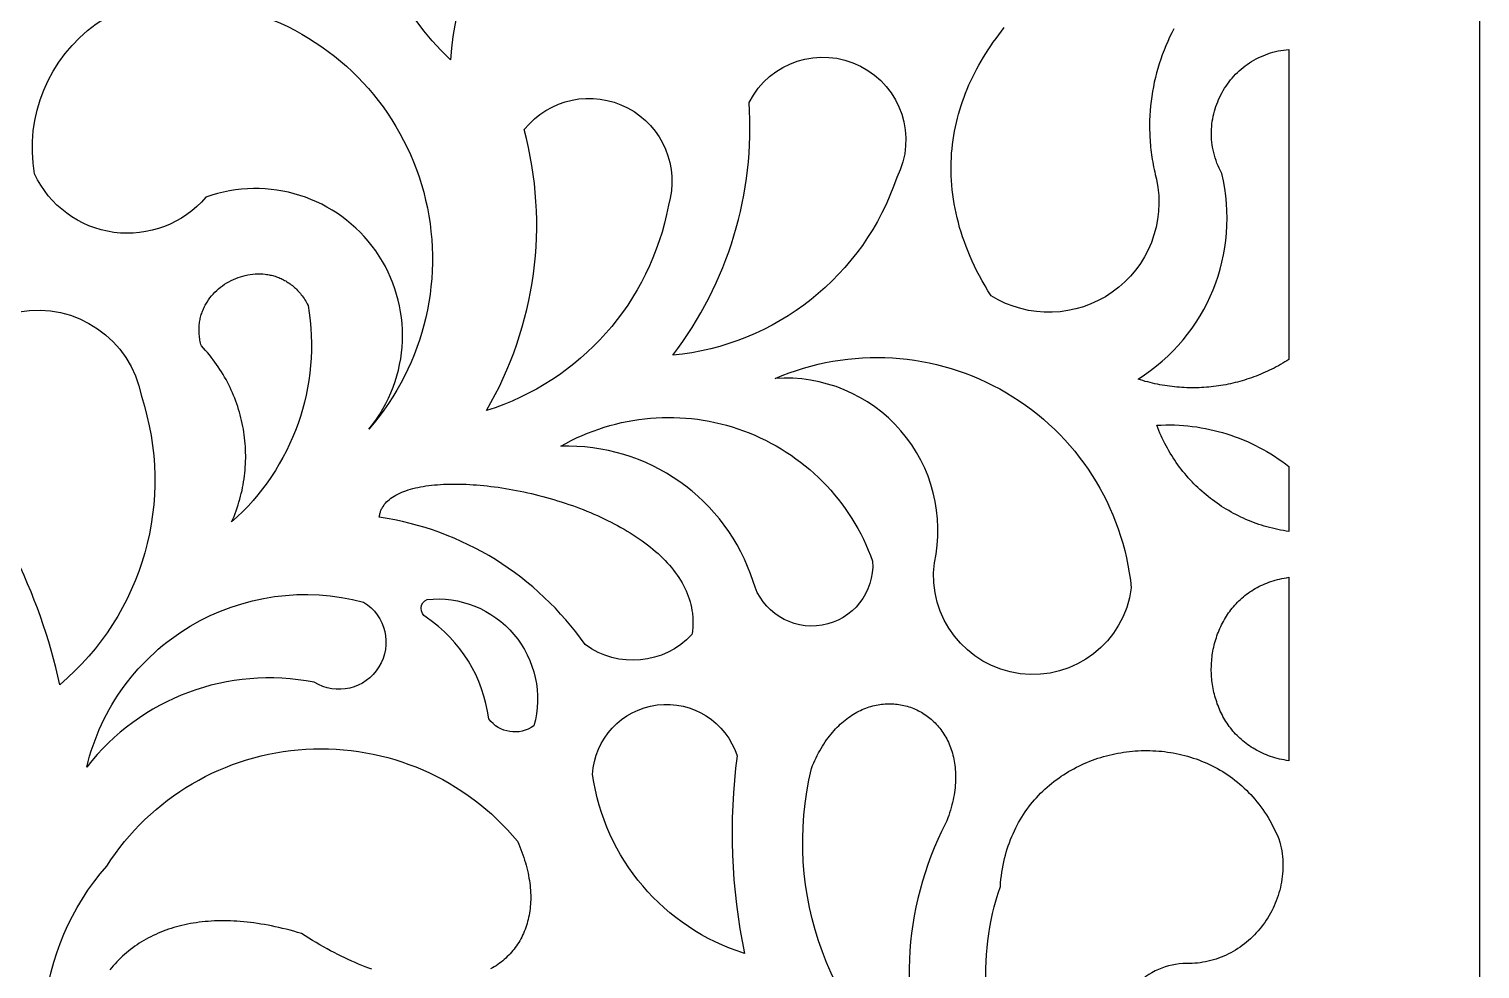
# Model space of a CAD drawing. Extents: x -400 to 400, y -1000 to 1000.
# Drawn here: x 20.2 to 400, y -586.6 to -340.4 of the extents above; entities that cross this region are included whole.
import ezdxf

# ---------------------------------------------------------------- set-up
doc = ezdxf.new("R2010")
doc.units = 0
doc.layers.add('LAYER_1', color=18, linetype='CONTINUOUS')

msp = doc.modelspace()

# ---------------------------------------------------------------- linework, layer by layer
at = {"layer": 'LAYER_1'}
for points in [[(-400, -1000), (400, -1000), (400, 1000), (-400, 1000)], [(315.37, -444.17), (316.55, -444.12), (317.72, -444.09), (318.89, -444.09), (320.06, -444.11), (321.22, -444.16), (322.38, -444.24), (323.54, -444.34), (324.69, -444.47), (325.84, -444.63), (326.98, -444.81), (328.12, -445.02), (329.25, -445.25), (330.38, -445.51), (331.5, -445.79), (332.61, -446.1), (333.71, -446.43), (334.81, -446.79), (335.9, -447.17), (336.97, -447.58), (338.04, -448.01), (339.1, -448.46), (340.15, -448.94), (341.19, -449.44), (342.22, -449.97), (343.24, -450.52), (344.24, -451.09), (345.23, -451.69), (346.21, -452.31), (347.18, -452.95), (348.13, -453.61), (349.07, -454.3), (350, -455.01), (349.99, -472.01), (349.26, -471.9), (348.53, -471.78), (347.8, -471.64), (347.07, -471.5), (346.35, -471.34), (345.64, -471.17), (344.92, -470.98), (344.22, -470.79), (343.51, -470.58), (342.81, -470.37), (342.12, -470.14), (341.43, -469.9), (340.75, -469.65), (340.07, -469.39), (339.39, -469.11), (338.73, -468.83), (338.06, -468.53), (337.41, -468.23), (336.76, -467.91), (336.11, -467.58), (335.47, -467.25), (334.84, -466.9), (334.21, -466.54), (333.59, -466.17), (332.98, -465.79), (332.37, -465.41), (331.77, -465.01), (331.17, -464.6), (330.59, -464.18), (330.01, -463.75), (329.43, -463.32), (328.87, -462.87), (328.31, -462.41), (327.76, -461.95), (327.22, -461.48), (326.68, -460.99), (326.15, -460.5), (325.64, -460), (325.13, -459.49), (324.62, -458.97), (324.13, -458.44), (323.64, -457.91), (323.17, -457.36), (322.7, -456.81), (322.24, -456.25), (321.79, -455.68), (321.35, -455.11), (320.92, -454.52), (320.49, -453.93), (320.08, -453.33), (319.68, -452.72), (319.29, -452.11), (318.9, -451.48), (318.53, -450.85), (318.17, -450.22), (317.81, -449.57), (317.47, -448.92), (317.14, -448.26), (316.82, -447.6), (316.51, -446.93), (316.21, -446.25), (315.92, -445.56), (315.64, -444.87)], [(349.99, -532.04), (349.36, -531.94), (348.73, -531.83), (348.12, -531.71), (347.51, -531.58), (346.92, -531.43), (346.33, -531.27), (345.76, -531.1), (345.2, -530.91), (344.64, -530.72), (344.1, -530.51), (343.57, -530.29), (343.04, -530.06), (342.53, -529.82), (342.02, -529.56), (341.53, -529.3), (341.05, -529.03), (340.58, -528.75), (340.11, -528.45), (339.66, -528.15), (339.22, -527.84), (338.78, -527.52), (338.36, -527.19), (337.95, -526.85), (337.55, -526.5), (337.16, -526.15), (336.77, -525.78), (336.4, -525.41), (336.04, -525.03), (335.69, -524.64), (335.34, -524.25), (335.01, -523.84), (334.69, -523.44), (334.38, -523.02), (334.08, -522.6), (333.79, -522.17), (333.5, -521.74), (333.23, -521.29), (332.97, -520.85), (332.72, -520.4), (332.48, -519.94), (332.25, -519.48), (332.02, -519.01), (331.81, -518.54), (331.61, -518.07), (331.42, -517.59), (331.24, -517.1), (331.07, -516.61), (330.9, -516.12), (330.75, -515.63), (330.61, -515.13), (330.48, -514.63), (330.36, -514.13), (330.24, -513.62), (330.14, -513.11), (330.05, -512.6), (329.97, -512.09), (329.9, -511.58), (329.84, -511.06), (329.78, -510.55), (329.74, -510.03), (329.71, -509.51), (329.69, -508.99), (329.67, -508.47), (329.67, -507.96), (329.68, -507.44), (329.7, -506.92), (329.72, -506.4), (329.76, -505.88), (329.81, -505.36), (329.87, -504.85), (329.93, -504.33), (330.01, -503.82), (330.1, -503.31), (330.19, -502.8), (330.3, -502.29), (330.42, -501.79), (330.54, -501.29), (330.68, -500.79), (330.82, -500.29), (330.98, -499.8), (331.15, -499.31), (331.32, -498.82), (331.51, -498.34), (331.7, -497.86), (331.91, -497.38), (332.12, -496.91), (332.35, -496.45), (332.58, -495.99), (332.83, -495.53), (333.08, -495.08), (333.35, -494.64), (333.62, -494.2), (333.9, -493.77), (334.2, -493.34), (334.5, -492.92), (334.81, -492.51), (335.14, -492.1), (335.47, -491.7), (335.81, -491.31), (336.16, -490.92), (336.53, -490.54), (336.9, -490.17), (337.28, -489.81), (337.67, -489.46), (338.07, -489.11), (338.48, -488.78), (338.91, -488.45), (339.34, -488.13), (339.78, -487.82), (340.23, -487.52), (340.69, -487.23), (341.16, -486.95), (341.64, -486.68), (342.13, -486.42), (342.62, -486.17), (343.13, -485.94), (343.65, -485.71), (344.18, -485.49), (344.72, -485.29), (345.27, -485.1), (345.82, -484.91), (346.39, -484.75), (346.97, -484.59), (347.55, -484.44), (348.15, -484.31), (348.75, -484.19), (349.37, -484.09), (350, -484)]]:
    msp.add_lwpolyline(points, close=True, dxfattribs=at)
for points in [[(147.87, -303.98, 0.149515), (130.45, -348.47, -0.356061), (118.53, -250.76)], [(319.88, -340.36), (319.31, -341.46), (318.76, -342.58), (318.24, -343.71), (317.75, -344.85), (317.28, -346), (316.84, -347.16), (316.42, -348.34), (316.03, -349.52), (315.67, -350.72), (315.33, -351.92), (315.02, -353.13), (314.74, -354.35), (314.49, -355.58), (314.27, -356.81), (314.07, -358.05), (313.9, -359.3), (313.76, -360.56), (313.65, -361.82), (313.57, -363.08), (313.52, -364.35), (313.51, -364.99), (313.5, -365.62), (313.5, -366.26), (313.51, -366.9), (313.53, -367.54), (313.55, -368.18), (313.58, -368.82), (313.62, -369.46), (313.67, -370.11), (313.72, -370.75), (313.78, -371.39), (313.85, -372.04), (313.93, -372.68), (314.02, -373.33), (314.11, -373.97), (314.21, -374.61), (314.32, -375.26), (314.44, -375.9), (314.56, -376.55), (314.69, -377.19), (314.84, -377.84), (314.98, -378.48), (315.14, -379.13), (315.31, -379.77, -0.661318), (271.99, -410.28), (271.19, -408.98), (270.42, -407.68), (269.69, -406.38), (268.99, -405.09), (268.32, -403.8), (267.69, -402.52), (267.09, -401.24), (266.52, -399.96), (265.99, -398.68), (265.48, -397.41), (265.01, -396.15), (264.57, -394.88), (264.16, -393.63), (263.78, -392.37), (263.44, -391.12), (263.12, -389.88), (262.83, -388.64), (262.57, -387.4), (262.35, -386.17), (262.15, -384.94), (261.98, -383.72), (261.83, -382.5), (261.72, -381.29), (261.63, -380.09), (261.58, -378.89), (261.54, -377.69), (261.54, -376.5), (261.56, -375.32), (261.61, -374.14), (261.69, -372.96), (261.79, -371.8), (261.92, -370.64), (262.07, -369.48), (262.25, -368.33), (262.45, -367.19), (262.68, -366.05), (262.93, -364.93), (263.2, -363.8), (263.5, -362.69), (263.83, -361.58), (264.17, -360.48), (264.54, -359.38), (264.93, -358.29), (265.34, -357.21), (265.78, -356.14), (266.23, -355.07), (266.71, -354.01), (267.21, -352.96), (267.73, -351.92), (268.27, -350.88), (268.83, -349.86), (269.41, -348.84), (270.01, -347.82), (270.63, -346.82), (271.27, -345.83), (271.93, -344.84), (272.6, -343.86), (273.3, -342.89), (274.01, -341.93), (274.74, -340.98), (275.48, -340.04)], [(32.88, -637.77, -0.321273), (40.51, -559.6, -0.50889), (148.04, -553.12), (148.35, -553.83), (148.65, -554.54), (148.93, -555.25), (149.19, -555.95), (149.45, -556.65), (149.68, -557.35), (149.9, -558.04), (150.11, -558.73), (150.3, -559.41), (150.48, -560.09), (150.64, -560.76), (150.79, -561.43), (150.92, -562.09), (151.04, -562.75), (151.15, -563.4), (151.24, -564.05), (151.31, -564.69), (151.38, -565.33), (151.42, -565.96), (151.46, -566.58), (151.48, -567.2), (151.49, -567.82), (151.48, -568.42), (151.46, -569.03), (151.43, -569.62), (151.38, -570.21), (151.32, -570.79), (151.25, -571.37), (151.16, -571.94), (151.06, -572.5), (150.95, -573.06), (150.82, -573.61), (150.68, -574.15), (150.53, -574.68), (150.37, -575.21), (150.19, -575.73), (150, -576.24), (149.8, -576.75), (149.59, -577.24), (149.37, -577.73), (149.13, -578.21), (148.88, -578.69), (148.62, -579.15), (148.34, -579.61), (148.06, -580.06), (147.76, -580.5), (147.45, -580.93), (147.13, -581.35), (146.8, -581.76), (146.46, -582.17), (146.1, -582.56), (145.74, -582.95), (145.36, -583.33), (144.97, -583.69), (144.58, -584.05), (144.17, -584.4), (143.75, -584.74), (143.32, -585.07), (142.87, -585.39), (142.42, -585.7), (141.96, -586), (141.49, -586.29), (141, -586.56)], [(324.48, -655.06, -0.446644), (274.44, -564.98), (274.51, -564.02), (274.6, -563.07), (274.71, -562.13), (274.83, -561.21), (274.98, -560.3), (275.15, -559.41), (275.33, -558.52), (275.53, -557.65), (275.75, -556.79), (275.98, -555.94), (276.24, -555.11), (276.51, -554.28), (276.79, -553.48), (277.1, -552.68), (277.41, -551.9), (277.75, -551.13), (278.1, -550.37), (278.46, -549.62), (278.84, -548.89), (279.23, -548.17), (279.64, -547.46), (280.06, -546.77), (280.5, -546.09), (280.94, -545.42), (281.41, -544.77), (281.88, -544.13), (282.37, -543.5), (282.87, -542.89), (283.38, -542.28), (283.9, -541.7), (284.44, -541.12), (284.98, -540.56), (285.54, -540.01), (286.11, -539.48), (286.68, -538.95), (287.27, -538.45), (287.87, -537.95), (288.48, -537.47), (289.09, -537), (289.72, -536.55), (290.35, -536.11), (291, -535.68), (291.65, -535.27), (292.31, -534.87), (292.97, -534.48), (293.65, -534.11), (294.33, -533.75), (295.01, -533.41), (295.71, -533.08), (296.41, -532.76), (297.11, -532.46), (297.83, -532.17), (298.54, -531.89), (299.27, -531.63), (299.99, -531.38), (300.73, -531.15), (301.46, -530.93), (302.2, -530.73), (302.95, -530.54), (303.69, -530.36), (304.45, -530.2), (305.2, -530.05), (305.96, -529.92), (306.71, -529.8), (307.48, -529.69), (308.24, -529.6), (309, -529.53), (309.77, -529.46), (310.53, -529.42), (311.3, -529.38), (312.07, -529.36), (312.84, -529.36), (313.61, -529.37), (314.37, -529.4), (315.14, -529.44), (315.91, -529.49), (316.67, -529.56), (317.43, -529.65), (318.2, -529.74), (318.96, -529.86), (319.71, -529.99), (320.47, -530.13), (321.22, -530.29), (321.97, -530.46), (322.71, -530.65), (323.46, -530.85), (324.19, -531.07), (324.93, -531.31), (325.66, -531.55), (326.38, -531.82), (327.1, -532.1), (327.81, -532.39), (328.52, -532.7), (329.22, -533.02), (329.92, -533.36), (330.61, -533.72), (331.29, -534.09), (331.97, -534.47), (332.64, -534.88), (333.3, -535.29), (333.95, -535.72), (334.6, -536.17), (335.23, -536.63), (335.86, -537.11), (336.48, -537.61), (337.09, -538.12), (337.69, -538.64), (338.28, -539.18), (338.87, -539.74), (339.44, -540.31), (340, -540.9), (340.55, -541.51), (341.08, -542.13), (341.61, -542.76), (342.13, -543.41), (342.63, -544.08), (343.12, -544.77), (343.6, -545.47), (344.07, -546.18), (344.52, -546.91), (344.96, -547.66), (345.38, -548.43), (345.8, -549.21), (346.19, -550), (346.58, -550.82), (346.95, -551.64), (347.3, -552.49), (347.64, -553.35), (347.82, -554.11), (347.97, -554.87), (348.1, -555.63), (348.21, -556.39), (348.29, -557.14), (348.35, -557.9), (348.39, -558.65), (348.4, -559.39), (348.4, -560.14), (348.37, -560.88), (348.31, -561.62), (348.24, -562.35), (348.15, -563.08), (348.03, -563.8), (347.9, -564.52), (347.74, -565.23), (347.57, -565.93), (347.38, -566.63), (347.16, -567.32), (346.93, -568), (346.68, -568.68), (346.42, -569.35), (346.13, -570.01), (345.83, -570.66), (345.51, -571.3), (345.17, -571.93), (344.82, -572.55), (344.45, -573.16), (344.06, -573.76), (343.66, -574.35), (343.25, -574.93), (342.82, -575.49), (342.37, -576.05), (341.91, -576.59), (341.44, -577.12), (340.95, -577.63), (340.45, -578.13), (339.94, -578.62), (339.42, -579.09), (338.88, -579.55), (338.33, -579.99), (337.77, -580.42), (337.2, -580.83), (336.61, -581.22), (336.02, -581.6), (335.42, -581.96), (334.8, -582.3), (334.18, -582.63), (333.54, -582.93), (332.9, -583.22), (332.25, -583.49), (331.59, -583.74), (330.92, -583.97), (330.25, -584.18), (329.57, -584.37), (328.88, -584.54), (328.18, -584.69), (327.48, -584.81), (326.77, -584.92), (326.05, -585), (325.33, -585.06), (324.61, -585.1), (323.88, -585.11), (323.14, -585.1, 0.205596), (309.7, -591.03)]]:
    msp.add_lwpolyline(points, format="xyb", dxfattribs=at)
for points in [[(21.6, -378.36, -0.627757), (80.17, -336.57, -0.530685), (109.15, -445.16, 0.761816), (66.45, -384.46, -0.546322)], [(208.67, -359.65, -1), (247.34, -379.31, -0.295485), (188.68, -425.86, 0.18204)], [(350, -426.92), (349.45, -427.27), (348.9, -427.61), (348.35, -427.94), (347.79, -428.27), (347.22, -428.58), (346.66, -428.89), (346.09, -429.19), (345.51, -429.48), (344.94, -429.77), (344.36, -430.04), (343.77, -430.31), (343.19, -430.57), (342.6, -430.82), (342, -431.06), (341.41, -431.3), (340.81, -431.52), (340.21, -431.74), (339.6, -431.95), (338.99, -432.15), (338.38, -432.34), (337.77, -432.52), (337.16, -432.7), (336.54, -432.86), (335.92, -433.02), (335.3, -433.17), (334.68, -433.31), (334.05, -433.44), (333.43, -433.56), (332.8, -433.68), (332.17, -433.78), (331.54, -433.88), (330.91, -433.97), (330.27, -434.05), (329.64, -434.12), (329, -434.18), (328.37, -434.24), (327.73, -434.28), (327.09, -434.32), (326.45, -434.35), (325.81, -434.36), (325.17, -434.37), (324.53, -434.37), (323.89, -434.37), (323.24, -434.35), (322.6, -434.32), (321.96, -434.29), (321.32, -434.24), (320.68, -434.19), (320.03, -434.13), (319.39, -434.06), (318.75, -433.98), (318.11, -433.89), (317.47, -433.79), (316.83, -433.68), (316.19, -433.57), (315.55, -433.44), (314.92, -433.31), (314.28, -433.16), (313.64, -433.01), (313.01, -432.85), (312.38, -432.68), (311.75, -432.5), (311.12, -432.31), (310.49, -432.11, 0.322204), (332.41, -378.25), (332.06, -377.58), (331.73, -376.9), (331.43, -376.22), (331.15, -375.54), (330.9, -374.85), (330.67, -374.16), (330.47, -373.47), (330.29, -372.78), (330.13, -372.09), (330, -371.4), (329.89, -370.72), (329.81, -370.03), (329.74, -369.34), (329.7, -368.65), (329.68, -367.97), (329.69, -367.29), (329.71, -366.61), (329.76, -365.93), (329.82, -365.26), (329.91, -364.59), (330.02, -363.93), (330.15, -363.27), (330.3, -362.62), (330.46, -361.97), (330.65, -361.33), (330.86, -360.7), (331.08, -360.07), (331.33, -359.45), (331.59, -358.84), (331.87, -358.24), (332.16, -357.64), (332.48, -357.06), (332.81, -356.48), (333.16, -355.92), (333.52, -355.36), (333.9, -354.82), (334.3, -354.29), (334.71, -353.77), (335.14, -353.26), (335.58, -352.76), (336.04, -352.28), (336.51, -351.81), (337, -351.36), (337.5, -350.92), (338.01, -350.49), (338.54, -350.08), (339.08, -349.69), (339.63, -349.31), (340.2, -348.95), (340.78, -348.6), (341.37, -348.27), (341.97, -347.96), (342.58, -347.67), (343.2, -347.4), (343.84, -347.14), (344.48, -346.91), (345.14, -346.69), (345.81, -346.5), (346.48, -346.33), (347.17, -346.17), (347.86, -346.04), (348.56, -345.93), (349.27, -345.85), (349.99, -345.78)], [(149.79, -366.76, -0.826549), (187.54, -386.59, -0.277643), (139.88, -440.35, 0.200079)], [(65.27, -423.41), (65.16, -423.02), (65.07, -422.64), (64.98, -422.26), (64.91, -421.88), (64.84, -421.51), (64.79, -421.13), (64.74, -420.76), (64.71, -420.39), (64.68, -420.03), (64.67, -419.66), (64.66, -419.3), (64.66, -418.94), (64.67, -418.59), (64.69, -418.24), (64.72, -417.89), (64.76, -417.54), (64.81, -417.2), (64.86, -416.86), (64.93, -416.52), (65, -416.19), (65.08, -415.86), (65.16, -415.54), (65.26, -415.21), (65.36, -414.89), (65.47, -414.58), (65.59, -414.27), (65.71, -413.96), (65.84, -413.66), (65.98, -413.35), (66.13, -413.06), (66.28, -412.77), (66.44, -412.48), (66.61, -412.19), (66.78, -411.91), (67.14, -411.36), (67.53, -410.83), (67.94, -410.32), (68.37, -409.83), (68.82, -409.35), (69.29, -408.89), (69.78, -408.46), (70.29, -408.04), (70.82, -407.65), (71.36, -407.27), (71.91, -406.92), (72.48, -406.59), (73.07, -406.28), (73.66, -406), (74.27, -405.74), (74.88, -405.5), (75.51, -405.29), (76.14, -405.1), (76.78, -404.94), (77.42, -404.8), (78.07, -404.69), (78.72, -404.61), (79.37, -404.56), (80.03, -404.53), (80.69, -404.53), (81.34, -404.57), (82, -404.63), (82.33, -404.67), (82.65, -404.72), (82.98, -404.77), (83.3, -404.84), (83.62, -404.91), (83.94, -404.99), (84.26, -405.08), (84.58, -405.17), (84.9, -405.28), (85.21, -405.39), (85.53, -405.51), (85.84, -405.64), (86.15, -405.77), (86.45, -405.92), (86.76, -406.07), (87.06, -406.23), (87.36, -406.4), (87.66, -406.58), (87.95, -406.77), (88.24, -406.96), (88.53, -407.17), (88.81, -407.38), (89.09, -407.6), (89.37, -407.83), (89.64, -408.07), (89.91, -408.32), (90.18, -408.58), (90.44, -408.85), (90.7, -409.12), (90.95, -409.41), (91.2, -409.7), (91.44, -410), (91.68, -410.32), (91.91, -410.64), (92.14, -410.97), (92.37, -411.32), (92.59, -411.67), (92.8, -412.03), (93.01, -412.4), (93.21, -412.78, -0.26022), (73.19, -469.5), (73.51, -468.77), (73.82, -468.03), (74.11, -467.29), (74.39, -466.55), (74.65, -465.8), (74.89, -465.06), (75.12, -464.3), (75.34, -463.55), (75.54, -462.79), (75.73, -462.04), (75.91, -461.28), (76.07, -460.51), (76.21, -459.75), (76.34, -458.99), (76.46, -458.22), (76.56, -457.45), (76.64, -456.69), (76.72, -455.92), (76.78, -455.15), (76.82, -454.38), (76.85, -453.61), (76.87, -452.84), (76.87, -452.08), (76.86, -451.31), (76.83, -450.54), (76.79, -449.78), (76.74, -449.01), (76.67, -448.25), (76.59, -447.49), (76.49, -446.73), (76.38, -445.97), (76.26, -445.22), (76.12, -444.47), (75.97, -443.72), (75.81, -442.97), (75.63, -442.22), (75.44, -441.48), (75.24, -440.75), (75.02, -440.01), (74.79, -439.28), (74.54, -438.55), (74.28, -437.83), (74.01, -437.12), (73.72, -436.4), (73.43, -435.69), (73.11, -434.99), (72.79, -434.29), (72.45, -433.6), (72.1, -432.91), (71.73, -432.23), (71.36, -431.56), (70.97, -430.89), (70.56, -430.22), (70.14, -429.57), (69.71, -428.92), (69.27, -428.28), (68.82, -427.64), (68.35, -427.01), (67.87, -426.39), (67.37, -425.78), (66.87, -425.17), (66.35, -424.58), (65.81, -423.99)], [(-4.62, -446.59, -1), (49.56, -436.59, -0.305881), (28.21, -512.12, 0.125623)], [(215.46, -431.95, -0.508287), (308.7, -486.76, -1), (257.17, -480.21, 0.501352)], [(159.35, -449.69, -0.468283), (241, -479.79, -0.9), (209.73, -485.13, 0.335642)], [(111.84, -468.25), (111.87, -468.02), (111.91, -467.79), (111.95, -467.57), (112, -467.35), (112.06, -467.13), (112.13, -466.92), (112.2, -466.71), (112.28, -466.5), (112.37, -466.3), (112.46, -466.1), (112.56, -465.9), (112.67, -465.7), (112.91, -465.33), (113.17, -464.96), (113.46, -464.6), (113.78, -464.26), (114.12, -463.93), (114.49, -463.62), (114.88, -463.31), (115.3, -463.02), (115.74, -462.74), (116.2, -462.47), (116.68, -462.21), (117.19, -461.97), (117.72, -461.74), (118.26, -461.52), (118.83, -461.31), (119.42, -461.12), (120.03, -460.93), (120.66, -460.76), (121.3, -460.6), (121.97, -460.45), (122.65, -460.31), (123.35, -460.19), (124.06, -460.08), (124.79, -459.97), (125.54, -459.88), (126.3, -459.81), (127.07, -459.74), (127.86, -459.68), (128.67, -459.64), (129.48, -459.6), (130.31, -459.58), (131.15, -459.57), (132.01, -459.57), (132.87, -459.58), (133.74, -459.61), (134.63, -459.64), (135.52, -459.68), (136.42, -459.74), (137.33, -459.81), (138.25, -459.88), (139.18, -459.97), (140.11, -460.07), (141.05, -460.18), (142, -460.3), (142.95, -460.43), (143.91, -460.57), (144.87, -460.73), (145.84, -460.89), (146.8, -461.06), (147.78, -461.25), (148.75, -461.44), (149.73, -461.64), (150.71, -461.86), (151.69, -462.08), (152.67, -462.32), (153.65, -462.56), (154.63, -462.82), (155.61, -463.09), (156.58, -463.36), (157.56, -463.65), (158.53, -463.94), (159.5, -464.25), (160.47, -464.56), (161.43, -464.89), (162.39, -465.22), (163.35, -465.57), (164.3, -465.92), (165.24, -466.28), (166.18, -466.66), (167.11, -467.04), (168.03, -467.43), (168.94, -467.83), (169.85, -468.25), (170.75, -468.67), (171.63, -469.1), (172.51, -469.54), (173.38, -469.98), (174.24, -470.44), (175.08, -470.91), (175.92, -471.38), (176.74, -471.87), (177.55, -472.36), (178.34, -472.87), (179.13, -473.38), (179.89, -473.9), (180.65, -474.43), (181.38, -474.97), (182.1, -475.51), (182.81, -476.07), (183.5, -476.63), (184.17, -477.2), (184.82, -477.79), (185.46, -478.38), (186.08, -478.97), (186.67, -479.58), (187.25, -480.2), (187.81, -480.82), (188.35, -481.45), (188.86, -482.09), (189.35, -482.74), (189.83, -483.4), (190.27, -484.06), (190.7, -484.73), (191.1, -485.42), (191.48, -486.1), (191.83, -486.8), (192.16, -487.5), (192.46, -488.22), (192.74, -488.94), (192.99, -489.67), (193.21, -490.4), (193.4, -491.14), (193.57, -491.9), (193.71, -492.65), (193.76, -493.04), (193.81, -493.42), (193.86, -493.81), (193.89, -494.19), (193.92, -494.58), (193.94, -494.97), (193.95, -495.37), (193.96, -495.76), (193.96, -496.16), (193.95, -496.56), (193.93, -496.96), (193.9, -497.36), (193.87, -497.77), (193.82, -498.17), (193.77, -498.58), (193.71, -498.99, -0.37984), (165.72, -501.63, 0.206923)], [(35.26, -533.69, -0.422326), (107.73, -490.5, -1), (94.8, -511.49, 0.283705)], [(124.38, -489.8, -0.52872), (152.32, -522.87, -0.413363), (140.49, -521.04, 0.216127), (124.14, -494.44, -0.631602)], [(167.69, -535.62, -0.832651), (205.52, -530.74, 0.08465), (207.48, -582.48, -0.289471)], [(224.99, -534.02), (225.28, -533.31), (225.58, -532.61), (225.88, -531.94), (226.2, -531.28), (226.52, -530.63), (226.85, -530), (227.18, -529.39), (227.52, -528.8), (227.87, -528.22), (228.23, -527.65), (228.59, -527.1), (228.96, -526.57), (229.34, -526.05), (229.72, -525.55), (230.11, -525.07), (230.5, -524.59), (230.9, -524.14), (231.3, -523.7), (231.71, -523.27), (232.12, -522.86), (232.53, -522.47), (232.95, -522.09), (233.38, -521.72), (233.81, -521.37), (234.24, -521.03), (234.68, -520.71), (235.11, -520.4), (235.56, -520.11), (236, -519.83), (236.45, -519.56), (236.9, -519.31), (237.35, -519.08), (237.8, -518.85), (238.26, -518.64), (238.72, -518.45), (239.18, -518.27), (239.64, -518.1), (240.1, -517.94), (240.56, -517.8), (241.02, -517.67), (241.48, -517.56), (241.95, -517.45), (242.41, -517.37), (242.87, -517.29), (243.33, -517.23), (243.8, -517.18), (244.26, -517.14), (244.72, -517.11), (245.18, -517.1), (245.63, -517.1), (246.09, -517.11), (246.54, -517.14), (246.99, -517.17), (247.44, -517.22), (247.89, -517.28), (248.33, -517.36), (248.77, -517.44), (249.21, -517.54), (249.65, -517.64), (250.08, -517.76), (250.51, -517.89), (250.93, -518.04), (251.35, -518.19), (251.76, -518.36), (252.18, -518.53), (252.58, -518.72), (252.98, -518.92), (253.38, -519.13), (253.77, -519.35), (254.15, -519.58), (254.53, -519.82), (254.91, -520.07), (255.28, -520.33), (255.64, -520.61), (255.99, -520.89), (256.34, -521.18), (256.68, -521.49), (257.01, -521.8), (257.34, -522.12), (257.66, -522.46), (257.97, -522.8), (258.28, -523.15), (258.57, -523.52), (258.86, -523.89), (259.14, -524.27), (259.41, -524.66), (259.67, -525.06), (259.92, -525.47), (260.16, -525.89), (260.39, -526.32), (260.61, -526.76), (260.83, -527.2), (261.03, -527.66), (261.22, -528.12), (261.4, -528.59), (261.57, -529.07), (261.73, -529.56), (261.88, -530.06), (262.02, -530.56), (262.14, -531.08), (262.26, -531.6), (262.36, -532.13), (262.45, -532.66), (262.53, -533.21), (262.59, -533.76), (262.64, -534.32), (262.68, -534.89), (262.71, -535.47), (262.72, -536.05), (262.72, -536.64), (262.7, -537.24), (262.67, -537.85), (262.63, -538.46), (262.57, -539.08), (262.5, -539.7), (262.41, -540.34), (262.31, -540.98), (262.19, -541.62), (262.05, -542.27), (261.9, -542.93), (261.74, -543.6), (261.56, -544.27), (261.36, -544.95), (261.15, -545.64), (260.92, -546.33), (260.67, -547.02), (260.4, -547.72), (260.12, -548.43, 0.219402), (256.92, -620.42, -0.303687)]]:
    msp.add_lwpolyline(points, format="xyb", close=True, dxfattribs=at)
msp.add_lwpolyline([(109.93, -586.62), (109.07, -586.3), (108.19, -585.97), (107.31, -585.62), (106.42, -585.26), (105.53, -584.88), (104.63, -584.49), (103.73, -584.08), (102.82, -583.66), (101.9, -583.21), (100.98, -582.76), (100.05, -582.28), (99.12, -581.79), (98.18, -581.28), (97.23, -580.76), (96.28, -580.21), (95.33, -579.66), (94.37, -579.08), (93.4, -578.49), (92.43, -577.88), (91.46, -577.25), (90.46, -576.96), (89.47, -576.68), (88.48, -576.41), (87.51, -576.16), (86.54, -575.92), (85.58, -575.7), (84.62, -575.49), (83.67, -575.29), (82.73, -575.11), (81.8, -574.94), (80.87, -574.78), (79.95, -574.64), (79.04, -574.51), (78.14, -574.39), (77.24, -574.29), (76.35, -574.2), (75.47, -574.13), (74.59, -574.06), (73.73, -574.01), (72.87, -573.98), (72.01, -573.95), (71.17, -573.94), (70.33, -573.94), (69.51, -573.96), (68.69, -573.99), (67.87, -574.03), (67.07, -574.08), (66.27, -574.15), (65.48, -574.23), (64.7, -574.32), (63.93, -574.43), (63.16, -574.54), (62.4, -574.67), (61.66, -574.82), (60.91, -574.97), (60.18, -575.14), (59.46, -575.32), (58.74, -575.51), (58.03, -575.72), (57.33, -575.93), (56.64, -576.16), (55.96, -576.4), (55.29, -576.65), (54.62, -576.92), (53.96, -577.2), (53.32, -577.49), (52.68, -577.79), (52.04, -578.1), (51.42, -578.42), (50.81, -578.76), (50.2, -579.11), (49.61, -579.47), (49.02, -579.84), (48.44, -580.22), (47.87, -580.62), (47.31, -581.03), (46.76, -581.44), (46.22, -581.87), (45.68, -582.31), (45.16, -582.77), (44.64, -583.23), (44.14, -583.7), (43.64, -584.19), (43.15, -584.69), (42.67, -585.2), (42.2, -585.72), (41.74, -586.25), (41.29, -586.79)], dxfattribs=at)

doc.saveas('drawing.dxf')
